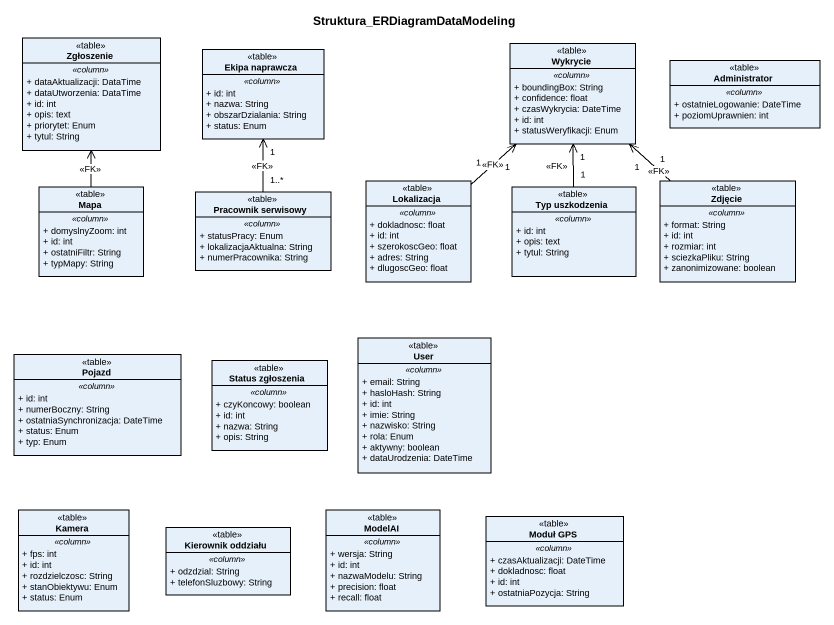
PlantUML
@startuml
title Struktura_ERDiagramDataModeling
hide circle
hide empty members
skinparam classAttributeIconSize 0
class Zgłoszenie <<table>> {
  .. <<column>> ..
  + dataAktualizacji: DataTime
  + dataUtworzenia: DataTime
  + id: int
  + opis: text
  + priorytet: Enum
  + tytul: String
}
class "Ekipa naprawcza" as Ekipa_naprawcza <<table>> {
  .. <<column>> ..
  + id: int
  + nazwa: String
  + obszarDzialania: String
  + status: Enum
}
class Wykrycie <<table>> {
  .. <<column>> ..
  + boundingBox: String
  + confidence: float
  + czasWykrycia: DateTime
  + id: int
  + statusWeryfikacji: Enum
}
class Administrator <<table>> {
  .. <<column>> ..
  + ostatnieLogowanie: DateTime
  + poziomUprawnien: int
}
class Lokalizacja <<table>> {
  .. <<column>> ..
  + dokladnosc: float
  + id: int
  + szerokoscGeo: float
  + adres: String
  + dlugoscGeo: float
}
class Zdjęcie <<table>> {
  .. <<column>> ..
  + format: String
  + id: int
  + rozmiar: int
  + sciezkaPliku: String
  + zanonimizowane: boolean
}
class Mapa <<table>> {
  .. <<column>> ..
  + domyslnyZoom: int
  + id: int
  + ostatniFiltr: String
  + typMapy: String
}
class "Pracownik serwisowy" as Pracownik_serwisowy <<table>> {
  .. <<column>> ..
  + statusPracy: Enum
  + lokalizacjaAktualna: String
  + numerPracownika: String
}
class "Typ uszkodzenia" as Typ_uszkodzenia <<table>> {
  .. <<column>> ..
  + id: int
  + opis: text
  + tytul: String
}
class Pojazd <<table>> {
  .. <<column>> ..
  + id: int
  + numerBoczny: String
  + ostatniaSynchronizacja: DateTime
  + status: Enum
  + typ: Enum
}
class "Status zgłoszenia" as Status_zgłoszenia <<table>> {
  .. <<column>> ..
  + czyKoncowy: boolean
  + id: int
  + nazwa: String
  + opis: String
}
class User <<table>> {
  .. <<column>> ..
  + email: String
  + hasloHash: String
  + id: int
  + imie: String
  + nazwisko: String
  + rola: Enum
  + aktywny: boolean
  + dataUrodzenia: DateTime
}
class Kamera <<table>> {
  .. <<column>> ..
  + fps: int
  + id: int
  + rozdzielczosc: String
  + stanObiektywu: Enum
  + status: Enum
}
class "Kierownik oddziału" as Kierownik_oddziału <<table>> {
  .. <<column>> ..
  + odzdzial: String
  + telefonSluzbowy: String
}
class ModelAI <<table>> {
  .. <<column>> ..
  + wersja: String
  + id: int
  + nazwaModelu: String
  + precision: float
  + recall: float
}
class "Moduł GPS" as Moduł_GPS <<table>> {
  .. <<column>> ..
  + czasAktualizacji: DateTime
  + dokladnosc: float
  + id: int
  + ostatniaPozycja: String
}
Lokalizacja "1" -up-> "1" Wykrycie : <<FK>>
Zdjęcie "1" -up-> "1" Wykrycie : <<FK>>
Mapa -up-> Zgłoszenie : <<FK>>
Pracownik_serwisowy "1..*" -up-> "1" Ekipa_naprawcza : <<FK>>
Typ_uszkodzenia "1" -up-> "1" Wykrycie : <<FK>>
@enduml
